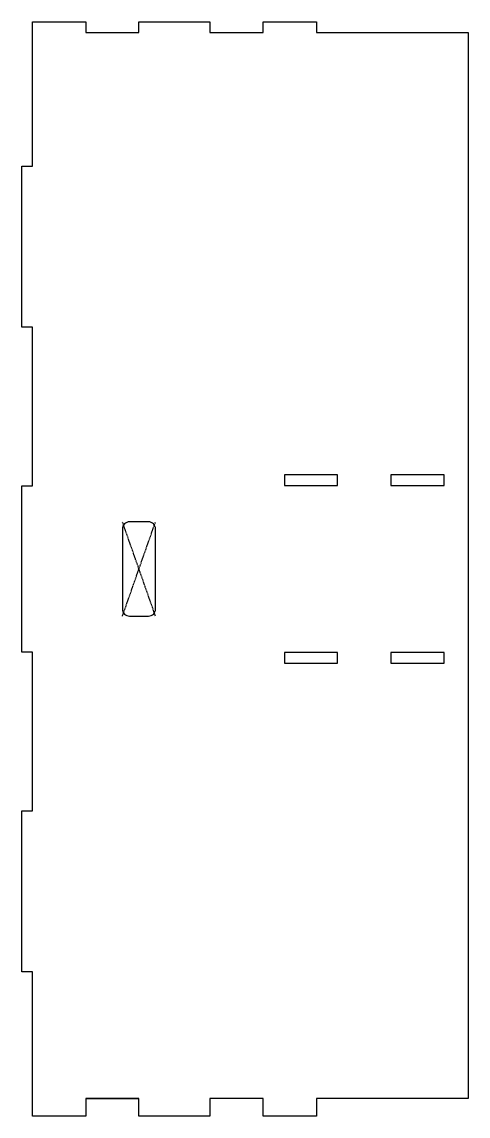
# Model space of a CAD drawing. Header units: millimetres. Extents: x 46 to 172, y -243 to 65.
import ezdxf

# ---------------------------------------------------------------- set-up
doc = ezdxf.new("R2010")
doc.units = ezdxf.units.MM
doc.linetypes.add('DASHED', pattern=[0.2067, 0.1654, -0.0413])

msp = doc.modelspace()

# ---------------------------------------------------------------- linework, layer by layer
for p, q in [((48.88, 24.57), (48.88, 62.17)), ((48.88, -65.42), (48.88, -20.78)), ((48.88, -65.42), (48.88, -20.78)), ((48.88, -156.89), (48.88, -112.25)), ((48.88, -156.89), (48.88, -112.25)), ((63.88, -237.83), (75.06, -237.83)), ((63.88, -237.83), (78.88, -237.83)), ((78.88, -237.83), (63.88, -237.83))]:
    msp.add_line(p, q)
at = {"color": 190, "linetype": 'DASHED', "lineweight": 25, "true_color": 0x8018ff}
for p, q in [((74.22, -102.1), (83.55, -75.56)), ((83.55, -102.1), (74.22, -75.56))]:
    msp.add_line(p, q, dxfattribs=at)
for points in [[(48.88, 24.57), (48.88, 65.17), (63.88, 65.17), (63.88, 62.17), (78.88, 62.17), (78.88, 65.17), (98.88, 65.17), (98.88, 62.17), (113.88, 62.17), (113.88, 65.17), (128.88, 65.17), (128.88, 62.17), (171.65, 62.17), (171.65, -88.83), (171.65, -237.83), (128.88, -237.83), (128.88, -242.83), (113.88, -242.83), (113.88, -237.83), (98.88, -237.83), (98.88, -242.83), (78.88, -242.83), (78.88, -237.83)], [(48.88, -20.78), (45.88, -20.78), (45.88, 24.57), (48.88, 24.57)], [(48.88, -112.25), (45.88, -112.25), (45.88, -65.42), (48.88, -65.42)], [(63.88, -237.83), (63.88, -242.83), (48.88, -242.83), (48.88, -237.83), (48.88, -202.24), (45.88, -202.24), (45.88, -156.89), (48.88, -156.89)]]:
    msp.add_lwpolyline(points)
for points in [[(134.88, -65.33), (134.88, -62.33), (119.88, -62.33), (119.88, -65.33)], [(149.88, -65.33), (164.88, -65.33), (164.88, -62.33), (149.88, -62.33)], [(134.88, -115.33), (134.88, -112.33), (119.88, -112.33), (119.88, -115.33)], [(164.88, -115.33), (164.88, -112.33), (149.88, -112.33), (149.88, -115.33)]]:
    msp.add_lwpolyline(points, close=True)
msp.add_lwpolyline([(81.55, -75.56), (76.22, -75.56, 0.414214), (74.22, -77.56), (74.22, -100.1, 0.414214), (76.22, -102.1), (81.55, -102.1, 0.414214), (83.55, -100.1), (83.55, -77.56, 0.414214)], format="xyb", close=True)

doc.saveas('drawing.dxf')
